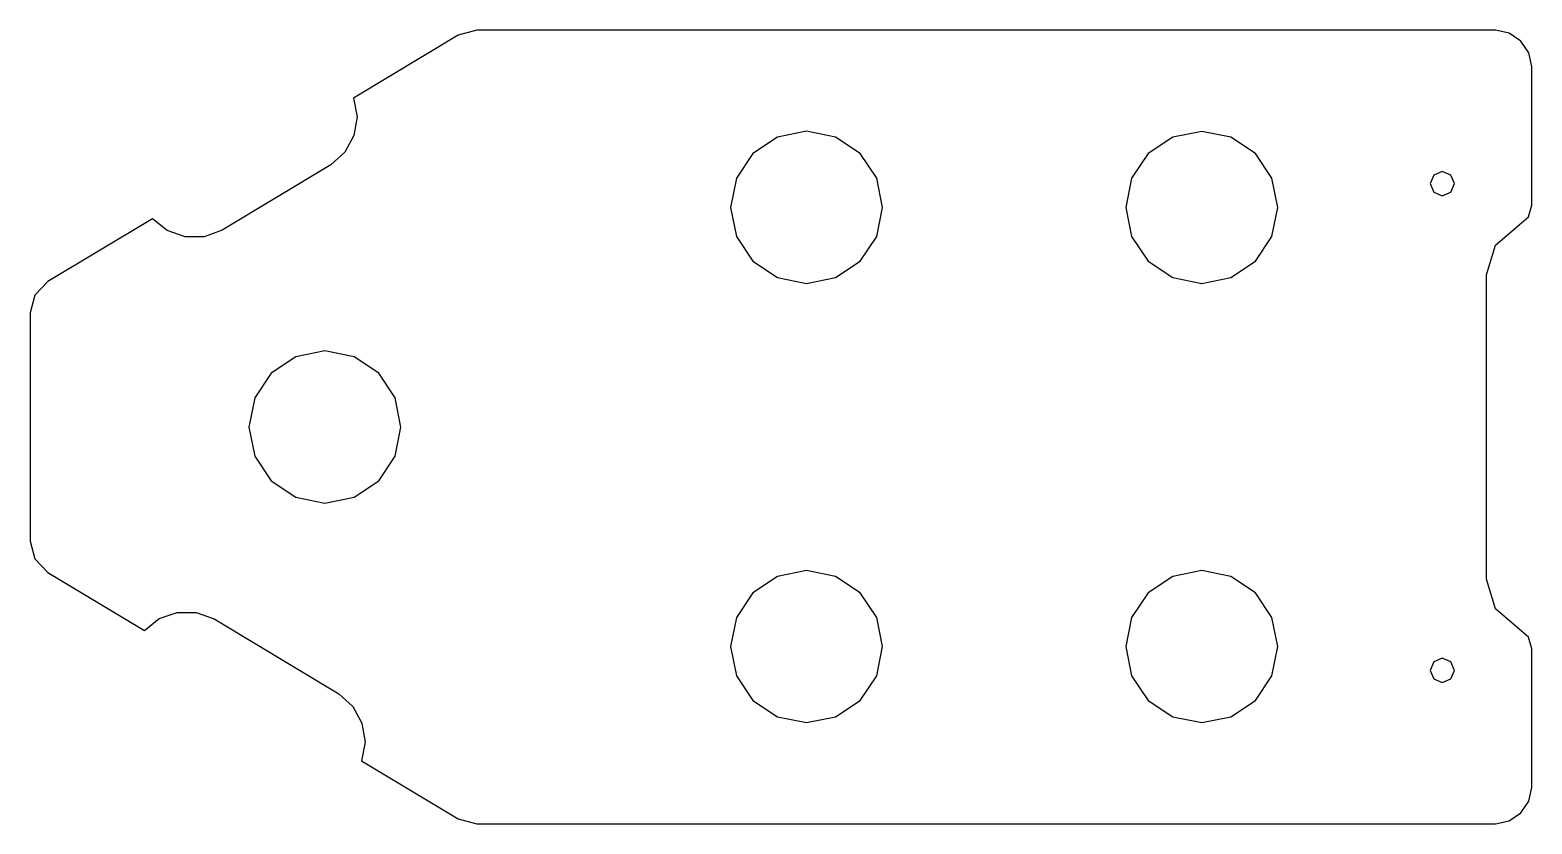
# Model space of a CAD drawing. Extents: x 0.1 to 59.9, y 0.1 to 31.7.
import ezdxf

# ---------------------------------------------------------------- set-up
doc = ezdxf.new("R2010")
doc.units = 0
doc.layers.get('0').update_dxf_attribs({"linetype": 'CONTINUOUS'})

msp = doc.modelspace()

# ---------------------------------------------------------------- linework, layer by layer
at = {"color": 7}
for p, q in [((17.134657, 31.489175), (12.964056, 28.986812)), ((17.88277, 31.696389), (17.134657, 31.489175)), ((58.475496, 31.696389), (17.88277, 31.696389)), ((59.023888, 31.576255), (58.475496, 31.696389)), ((59.488036, 31.25486), (59.023888, 31.576255)), ((59.809431, 30.790712), (59.488036, 31.25486)), ((59.929564, 30.24232), (59.809431, 30.790712)), ((59.929564, 24.718424), (59.929564, 30.24232)), ((12.964056, 28.986812), (13.101901, 28.24338)), ((13.101901, 28.24338), (12.977063, 27.494842)), ((31.017851, 27.663614), (29.859199, 27.430055)), ((32.1765, 27.430055), (31.017851, 27.663614)), ((46.77025, 27.66135), (45.612123, 27.428013)), ((47.928378, 27.428013), (46.77025, 27.66135)), ((12.977063, 27.494842), (12.618476, 26.826029)), ((29.859199, 27.430055), (28.875005, 26.775551)), ((33.160693, 26.775551), (32.1765, 27.430055)), ((45.612123, 27.428013), (44.628206, 26.774086)), ((48.912295, 26.774086), (47.928378, 27.428013)), ((12.618476, 26.826029), (12.055075, 26.321774)), ((28.875005, 26.775551), (28.221235, 25.790865)), ((33.814464, 25.790865), (33.160693, 26.775551)), ((44.628206, 26.774086), (43.974278, 25.790171)), ((49.56622, 25.790171), (48.912295, 26.774086)), ((12.055075, 26.321774), (7.726257, 23.724483)), ((28.221235, 25.790865), (27.988542, 24.632042)), ((34.047156, 24.632042), (33.814464, 25.790865)), ((43.974278, 25.790171), (43.740942, 24.632042)), ((49.799559, 24.632042), (49.56622, 25.790171)), ((56.017166, 25.915285), (55.870292, 25.577187)), ((56.35498, 26.062812), (56.017166, 25.915285)), ((56.692794, 25.915285), (56.35498, 26.062812)), ((56.839668, 25.577187), (56.692794, 25.915285)), ((55.870292, 25.577187), (56.017767, 25.240259)), ((56.017767, 25.240259), (56.35498, 25.093433)), ((56.35498, 25.093433), (56.692193, 25.240259)), ((56.692193, 25.240259), (56.839668, 25.577187)), ((56.839668, 25.577187), (56.839668, 25.577187)), ((27.988542, 24.632042), (28.222524, 23.474608)), ((33.813174, 23.474608), (34.047156, 24.632042)), ((34.047156, 24.632042), (34.047156, 24.632042)), ((43.740942, 24.632042), (43.974278, 23.473913)), ((49.56622, 23.473913), (49.799559, 24.632042)), ((49.799559, 24.632042), (49.799559, 24.632042)), ((59.787753, 24.255979), (59.929564, 24.718424)), ((4.946997, 24.176577), (0.776395, 21.674217)), ((5.538099, 23.705099), (4.946997, 24.176577)), ((59.420639, 23.941032), (59.787753, 24.255979)), ((6.257321, 23.462996), (5.538099, 23.705099)), ((7.016197, 23.464661), (6.257321, 23.462996)), ((7.726257, 23.724483), (7.016197, 23.464661)), ((28.222524, 23.474608), (28.876605, 22.491462)), ((33.159093, 22.491462), (33.813174, 23.474608)), ((43.974278, 23.473913), (44.628206, 22.489998)), ((48.912295, 22.489998), (49.56622, 23.473913)), ((58.476634, 23.131162), (59.420639, 23.941032)), ((58.11198, 21.942018), (58.476634, 23.131162)), ((28.876605, 22.491462), (29.860243, 21.838115)), ((32.175458, 21.838115), (33.159093, 22.491462)), ((44.628206, 22.489998), (45.612123, 21.83607)), ((47.928378, 21.83607), (48.912295, 22.489998)), ((0.776395, 21.674217), (0.262826, 21.141716)), ((29.860243, 21.838115), (31.017851, 21.605)), ((31.017851, 21.605), (32.175458, 21.838115)), ((45.612123, 21.83607), (46.77025, 21.602733)), ((46.77025, 21.602733), (47.928378, 21.83607)), ((58.11198, 9.824798), (58.11198, 21.942018)), ((0.262826, 21.141716), (0.070439, 20.427365)), ((0.070439, 20.427365), (0.070439, 11.339429)), ((0.070439, 20.427365), (0.070439, 20.427365)), ((10.665812, 18.680205), (9.681782, 18.026044)), ((11.824153, 18.913632), (10.665812, 18.680205)), ((12.982495, 18.680205), (11.824153, 18.913632)), ((13.966524, 18.026044), (12.982495, 18.680205)), ((9.681782, 18.026044), (9.027919, 17.041814)), ((14.620387, 17.041814), (13.966524, 18.026044)), ((9.027919, 17.041814), (8.794845, 15.883401)), ((14.853461, 15.883401), (14.620387, 17.041814)), ((8.794845, 15.883401), (9.028445, 14.725555)), ((14.619861, 14.725555), (14.853461, 15.883401)), ((14.853461, 15.883401), (14.853461, 15.883401)), ((9.028445, 14.725555), (9.682436, 13.741955)), ((13.965871, 13.741955), (14.619861, 14.725555)), ((9.682436, 13.741955), (10.666236, 13.088261)), ((12.98207, 13.088261), (13.965871, 13.741955)), ((10.666236, 13.088261), (11.824153, 12.855018)), ((11.824153, 12.855018), (12.98207, 13.088261)), ((0.070439, 11.339429), (0.262831, 10.625093)), ((0.262831, 10.625093), (0.776395, 10.092599)), ((0.776395, 10.092599), (4.626056, 7.782808)), ((29.859199, 9.932752), (28.875005, 9.278247)), ((31.017851, 10.166316), (29.859199, 9.932752)), ((32.1765, 9.932752), (31.017851, 10.166316)), ((33.160693, 9.278247), (32.1765, 9.932752)), ((45.612123, 9.93072), (44.628206, 9.276779)), ((46.77025, 10.164058), (45.612123, 9.93072)), ((47.928378, 9.93072), (46.77025, 10.164058)), ((48.912295, 9.276779), (47.928378, 9.93072)), ((58.476625, 8.635638), (58.11198, 9.824798)), ((28.875005, 9.278247), (28.221235, 8.293563)), ((33.814464, 8.293563), (33.160693, 9.278247)), ((44.628206, 9.276779), (43.974278, 8.292871)), ((49.56622, 8.292871), (48.912295, 9.276779)), ((5.217162, 8.254279), (5.936386, 8.496371)), ((5.936386, 8.496371), (6.695259, 8.494698)), ((6.695259, 8.494698), (7.405316, 8.234871)), ((59.420639, 7.825762), (58.476625, 8.635638)), ((4.626056, 7.782808), (5.217162, 8.254279)), ((7.405316, 8.234871), (12.376016, 5.25246)), ((28.221235, 8.293563), (27.988542, 7.134741)), ((34.047156, 7.134741), (33.814464, 8.293563)), ((43.974278, 8.292871), (43.740942, 7.134741)), ((49.799559, 7.134741), (49.56622, 8.292871)), ((59.78775, 7.510827), (59.420639, 7.825762)), ((59.929564, 7.048381), (59.78775, 7.510827)), ((27.988542, 7.134741), (28.222524, 5.977302)), ((33.813174, 5.977302), (34.047156, 7.134741)), ((34.047156, 7.134741), (34.047156, 7.134741)), ((43.740942, 7.134741), (43.974278, 5.97661)), ((49.56622, 5.97661), (49.799559, 7.134741)), ((49.799559, 7.134741), (49.799559, 7.134741)), ((56.35498, 6.675227), (56.017166, 6.527698)), ((56.692794, 6.527698), (56.35498, 6.675227)), ((59.929564, 1.524502), (59.929564, 7.048381)), ((56.017166, 6.527698), (55.870292, 6.189607)), ((55.870292, 6.189607), (56.017767, 5.852679)), ((56.692193, 5.852679), (56.839668, 6.189607)), ((56.839668, 6.189607), (56.692794, 6.527698)), ((56.839668, 6.189607), (56.839668, 6.189607)), ((28.222524, 5.977302), (28.876605, 4.99417)), ((33.159093, 4.99417), (33.813174, 5.977302)), ((43.974278, 5.97661), (44.628206, 4.992702)), ((48.912295, 4.992702), (49.56622, 5.97661)), ((56.017767, 5.852679), (56.35498, 5.70585)), ((56.35498, 5.70585), (56.692193, 5.852679)), ((12.376016, 5.25246), (12.939413, 4.748205)), ((28.876605, 4.99417), (29.860243, 4.340819)), ((32.175458, 4.340819), (33.159093, 4.99417)), ((44.628206, 4.992702), (45.612123, 4.338762)), ((47.928378, 4.338762), (48.912295, 4.992702)), ((12.939413, 4.748205), (13.297998, 4.079396)), ((29.860243, 4.340819), (31.017851, 4.10771)), ((31.017851, 4.10771), (32.175458, 4.340819)), ((45.612123, 4.338762), (46.77025, 4.105424)), ((46.77025, 4.105424), (47.928378, 4.338762)), ((13.297998, 4.079396), (13.422837, 3.330863)), ((13.422837, 3.330863), (13.284997, 2.587436)), ((13.284997, 2.587436), (17.134657, 0.277645)), ((59.809431, 0.976111), (59.929564, 1.524502)), ((59.488036, 0.511962), (59.809431, 0.976111)), ((17.134657, 0.277645), (17.88277, 0.070437)), ((17.88277, 0.070437), (58.475496, 0.070437)), ((58.475496, 0.070437), (59.023888, 0.190571)), ((59.023888, 0.190571), (59.488036, 0.511962))]:
    msp.add_line(p, q, dxfattribs=at)

doc.saveas('drawing.dxf')
